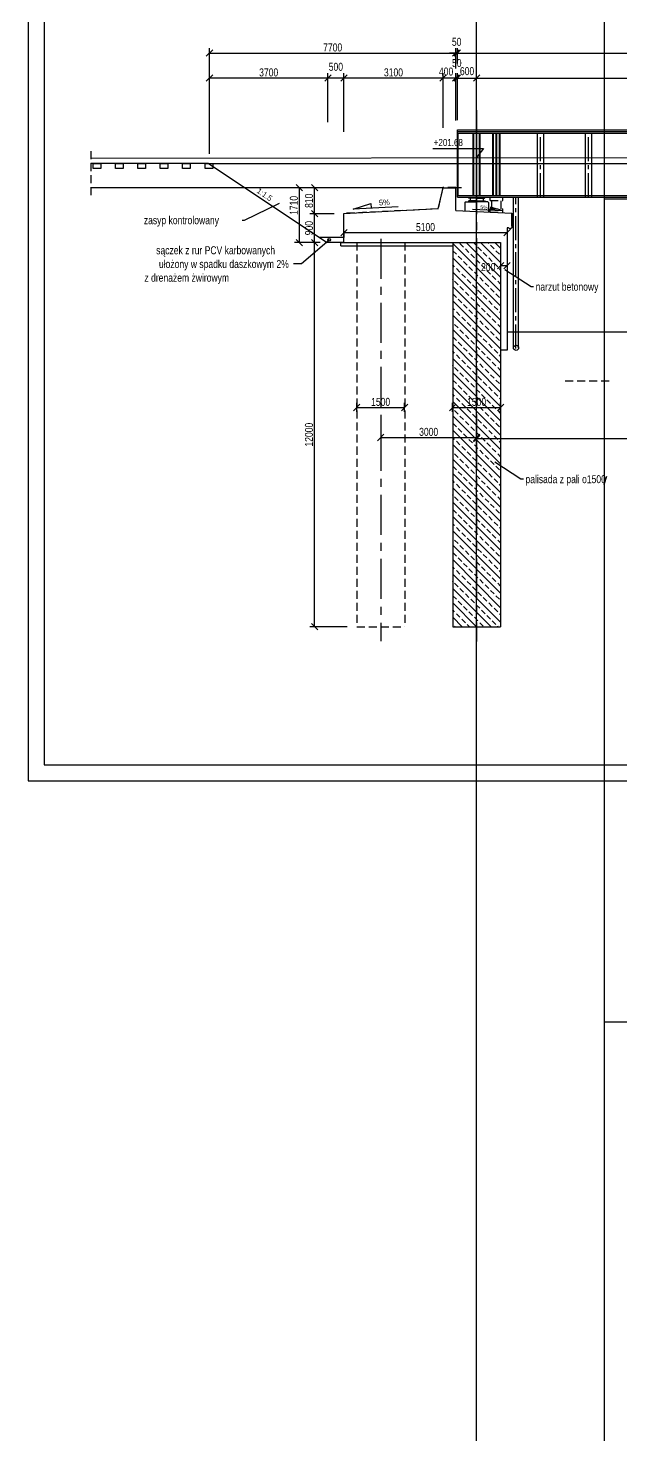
# Model space of a CAD drawing. Header units: millimetres. Extents: x -1069826 to 2704411, y -432732 to 412301.
# Drawn here: x 306822 to 325341, y -59587 to -15473 of the extents above; entities that cross this region are included whole.
import ezdxf
from ezdxf.enums import TextEntityAlignment as Align

# ---------------------------------------------------------------- set-up
doc = ezdxf.new("R2010")
doc.units = ezdxf.units.MM
doc.header["$LTSCALE"] = 1000
doc.header["$MEASUREMENT"] = 0
for name, pattern in [('CENTER', [2, 1.25, -0.25, 0.25, -0.25]), ('CENTER2', [1.125, 0.75, -0.125, 0.125, -0.125]), ('HIDDEN', [0.375, 0.25, -0.125])]:
    doc.linetypes.add(name, pattern=pattern)
for name, color, linetype in [('0-RA0-W', 7, 'Continuous'), ('0-RAM-L', 7, 'Continuous'), ('0-RAM-T', 7, 'Continuous'), ('0-T', 7, 'Continuous'), ('0-T0-T', 7, 'Continuous'), ('00XX00-S', 7, 'Continuous'), ('WIADUKT', 7, 'Continuous')]:
    doc.layers.add(name, color=color, linetype=linetype)
doc.styles.add('CDMSTYLE', font='CDMSIMPL', dxfattribs={"width": 0.8, "bigfont": 'CDMBIGPL'})
doc.dimstyles.new('CDMOG-MM-100', dxfattribs={"dimscale": 100, "dimtxt": 2.5, "dimasz": 2, "dimexe": 1.5, "dimexo": 3, "dimgap": 0.5, "dimtad": 1, "dimdec": 0, "dimrnd": 1, "dimzin": 1, "dimdsep": 46, "dimtxsty": 'CDMSTYLE', "dimblk": 'OBLIQUE', "dimblk1": 'OBLIQUE', "dimblk2": 'OBLIQUE', "dimsah": 1, "dimcen": -2.5, "dimclrd": 9, "dimclre": 9, "dimclrt": 9, "dimadec": 0, "dimazin": 0, "dimtfac": 1, "dimtmove": 2, "dimatfit": 3, "dimldrblk": 'OBLIQUE', "dimfxl": 1, "dimtvp": 1, "dimtolj": 1, "dimtzin": 0, "dimarcsym": 0})

# ---------------------------------------------------------------- blocks, each defined once
blk = doc.blocks.new('_OBLIQUE')
at = {"color": 0, "linetype": 'ByBlock'}
blk.add_line((-0.5, -0.5), (0.5, 0.5), dxfattribs=at)
blk = doc.blocks.new('*D413')
at = {"color": 9, "linetype": 'ByBlock', "transparency": 16777216}
for p, q in [((315862, -22166), (315622, -22166)), ((315772, -34166), (315772, -22166)), ((316787, -34166), (315622, -34166))]:
    blk.add_line(p, q, dxfattribs=at)
at = {"layer": 'Defpoints', "color": 0, "linetype": 'ByBlock', "transparency": 16777216}
for p in [(315772, -22166), (316162, -22166), (317087, -34166)]:
    blk.add_point(p, dxfattribs=at)
at = {"color": 9, "linetype": 'ByBlock', "transparency": 16777216, "xscale": 200, "yscale": 200, "zscale": 200}
for p, rotation in [((315772, -22166), 90), ((315772, -34166), 270)]:
    blk.add_blockref('_OBLIQUE', p, dxfattribs=dict(at, rotation=rotation))
at = {"color": 9, "linetype": 'ByBlock', "transparency": 16777216, "insert": (315597, -28166), "char_height": 250, "attachment_point": 5, "rotation": 90, "style": 'CDMSTYLE'}
blk.add_mtext('\\A1;12000', dxfattribs=at)
blk = doc.blocks.new('*D410')
at = {"color": 9, "linetype": 'ByBlock', "transparency": 16777216}
for p, q in [((351837, -27466), (351837, -28437)), ((320837, -28287), (351837, -28287))]:
    blk.add_line(p, q, dxfattribs=at)
at = {"layer": 'Defpoints', "color": 0, "linetype": 'ByBlock', "transparency": 16777216}
for p in [(320837, -27321), (351837, -27166), (351837, -28287)]:
    blk.add_point(p, dxfattribs=at)
at = {"color": 9, "linetype": 'ByBlock', "transparency": 16777216, "xscale": 200, "yscale": 200, "zscale": 200, "rotation": 180}
blk.add_blockref('_OBLIQUE', (320837, -28287), dxfattribs=at)
at = {"color": 9, "linetype": 'ByBlock', "transparency": 16777216, "xscale": 200, "yscale": 200, "zscale": 200}
blk.add_blockref('_OBLIQUE', (351837, -28287), dxfattribs=at)
at = {"color": 9, "linetype": 'ByBlock', "transparency": 16777216, "insert": (336337, -28112), "char_height": 250, "attachment_point": 5, "style": 'CDMSTYLE'}
blk.add_mtext('\\A1;31000', dxfattribs=at)
blk = doc.blocks.new('*D412')
at = {"color": 9, "linetype": 'ByBlock', "transparency": 16777216}
for p, q in [((320087, -27458), (320087, -27168)), ((320087, -27318), (321587, -27318)), ((321587, -27458), (321587, -27168))]:
    blk.add_line(p, q, dxfattribs=at)
at = {"layer": 'Defpoints', "color": 0, "linetype": 'ByBlock', "transparency": 16777216}
for p in [(321587, -27318), (320087, -27758), (321587, -27758)]:
    blk.add_point(p, dxfattribs=at)
at = {"color": 9, "linetype": 'ByBlock', "transparency": 16777216, "xscale": 200, "yscale": 200, "zscale": 200, "rotation": 180}
blk.add_blockref('_OBLIQUE', (320087, -27318), dxfattribs=at)
at = {"color": 9, "linetype": 'ByBlock', "transparency": 16777216, "xscale": 200, "yscale": 200, "zscale": 200}
blk.add_blockref('_OBLIQUE', (321587, -27318), dxfattribs=at)
at = {"color": 9, "linetype": 'ByBlock', "transparency": 16777216, "insert": (320837, -27143), "char_height": 250, "attachment_point": 5, "style": 'CDMSTYLE'}
blk.add_mtext('\\A1;1500', dxfattribs=at)
blk = doc.blocks.new('*D411')
at = {"color": 9, "linetype": 'ByBlock', "transparency": 16777216}
for p, q in [((317087, -27458), (317087, -27168)), ((317087, -27318), (318587, -27318)), ((318587, -27458), (318587, -27168))]:
    blk.add_line(p, q, dxfattribs=at)
at = {"layer": 'Defpoints', "color": 0, "linetype": 'ByBlock', "transparency": 16777216}
for p in [(318587, -27318), (317087, -27758), (318587, -27758)]:
    blk.add_point(p, dxfattribs=at)
at = {"color": 9, "linetype": 'ByBlock', "transparency": 16777216, "xscale": 200, "yscale": 200, "zscale": 200, "rotation": 180}
blk.add_blockref('_OBLIQUE', (317087, -27318), dxfattribs=at)
at = {"color": 9, "linetype": 'ByBlock', "transparency": 16777216, "xscale": 200, "yscale": 200, "zscale": 200}
blk.add_blockref('_OBLIQUE', (318587, -27318), dxfattribs=at)
at = {"color": 9, "linetype": 'ByBlock', "transparency": 16777216, "insert": (317837, -27143), "char_height": 250, "attachment_point": 5, "style": 'CDMSTYLE'}
blk.add_mtext('\\A1;1500', dxfattribs=at)
blk = doc.blocks.new('*D409')
at = {"color": 9, "linetype": 'ByBlock', "transparency": 16777216}
for p, q in [((317837, -27589), (317837, -28405)), ((320837, -27589), (320837, -28405)), ((317837, -28255), (320837, -28255))]:
    blk.add_line(p, q, dxfattribs=at)
at = {"layer": 'Defpoints', "color": 0, "linetype": 'ByBlock', "transparency": 16777216}
for p in [(317837, -27289), (320837, -27289), (320837, -28255)]:
    blk.add_point(p, dxfattribs=at)
at = {"color": 9, "linetype": 'ByBlock', "transparency": 16777216, "xscale": 200, "yscale": 200, "zscale": 200, "rotation": 180}
blk.add_blockref('_OBLIQUE', (317837, -28255), dxfattribs=at)
at = {"color": 9, "linetype": 'ByBlock', "transparency": 16777216, "xscale": 200, "yscale": 200, "zscale": 200}
blk.add_blockref('_OBLIQUE', (320837, -28255), dxfattribs=at)
at = {"color": 9, "linetype": 'ByBlock', "transparency": 16777216, "insert": (319337, -28080), "char_height": 250, "attachment_point": 5, "style": 'CDMSTYLE'}
blk.add_mtext('\\A1;3000', dxfattribs=at)
blk = doc.blocks.new('*D405')
at = {"color": 9, "linetype": 'ByBlock', "transparency": 16777216}
for p, q in [((320237, -16579), (320237, -16099)), ((320237, -16249), (352437, -16249)), ((352437, -17213), (352437, -16099))]:
    blk.add_line(p, q, dxfattribs=at)
at = {"layer": 'Defpoints', "color": 0, "linetype": 'ByBlock', "transparency": 16777216}
for p in [(352437, -16249), (320237, -16879), (352437, -17513)]:
    blk.add_point(p, dxfattribs=at)
at = {"color": 9, "linetype": 'ByBlock', "transparency": 16777216, "xscale": 200, "yscale": 200, "zscale": 200, "rotation": 180}
blk.add_blockref('_OBLIQUE', (320237, -16249), dxfattribs=at)
at = {"color": 9, "linetype": 'ByBlock', "transparency": 16777216, "xscale": 200, "yscale": 200, "zscale": 200}
blk.add_blockref('_OBLIQUE', (352437, -16249), dxfattribs=at)
at = {"color": 9, "linetype": 'ByBlock', "transparency": 16777216, "insert": (336337, -16074), "char_height": 250, "attachment_point": 5, "style": 'CDMSTYLE'}
blk.add_mtext('\\A1;\\C1;32200', dxfattribs=at)
blk = doc.blocks.new('*D397')
at = {"color": 9, "linetype": 'ByBlock', "transparency": 16777216}
for p, q in [((320837, -17029), (351837, -17029)), ((351837, -17731), (351837, -16879))]:
    blk.add_line(p, q, dxfattribs=at)
at = {"layer": 'Defpoints', "color": 0, "linetype": 'ByBlock', "transparency": 16777216}
for p in [(351837, -17029), (320837, -18031), (351837, -18031)]:
    blk.add_point(p, dxfattribs=at)
at = {"color": 9, "linetype": 'ByBlock', "transparency": 16777216, "xscale": 200, "yscale": 200, "zscale": 200, "rotation": 180}
blk.add_blockref('_OBLIQUE', (320837, -17029), dxfattribs=at)
at = {"color": 9, "linetype": 'ByBlock', "transparency": 16777216, "xscale": 200, "yscale": 200, "zscale": 200}
blk.add_blockref('_OBLIQUE', (351837, -17029), dxfattribs=at)
at = {"color": 9, "linetype": 'ByBlock', "transparency": 16777216, "insert": (336337, -16854), "char_height": 250, "attachment_point": 5, "style": 'CDMSTYLE'}
blk.add_mtext('\\A1;\\C1;31000', dxfattribs=at)
blk = doc.blocks.new('A$C5BA010C1')
at = {"layer": '0-T', "color": 1, "linetype": 'Continuous'}
blk.add_circle((84, 84), 83.7, dxfattribs=at)
blk = doc.blocks.new('00KOTA1')
at = {"color": 0, "linetype": 'Continuous'}
blk.add_lwpolyline([(13.74, 2.86), (-2.11, 2.86), (0, 0), (0, 6.11)], dxfattribs=at)
at = {"color": 0, "linetype": 'Continuous', "style": 'CDMSTYLE', "width": 0.85}
blk.add_attdef('%%P000.000', (0.42, 3.63), '', height=2.2, dxfattribs=at)
blk = doc.blocks.new('*D417')
at = {"color": 9, "linetype": 'ByBlock', "transparency": 16777216}
for p, q in [((321587, -22498), (321587, -23037)), ((321587, -22887), (321787, -22887)), ((321787, -22503), (321787, -23037))]:
    blk.add_line(p, q, dxfattribs=at)
at = {"layer": 'Defpoints', "color": 0, "linetype": 'ByBlock', "transparency": 16777216}
for p in [(321587, -22198), (321787, -22203), (321787, -22887)]:
    blk.add_point(p, dxfattribs=at)
at = {"color": 9, "linetype": 'ByBlock', "transparency": 16777216, "xscale": 200, "yscale": 200, "zscale": 200, "rotation": 180}
blk.add_blockref('_OBLIQUE', (321587, -22887), dxfattribs=at)
at = {"color": 9, "linetype": 'ByBlock', "transparency": 16777216, "xscale": 200, "yscale": 200, "zscale": 200}
blk.add_blockref('_OBLIQUE', (321787, -22887), dxfattribs=at)
at = {"color": 9, "linetype": 'ByBlock', "transparency": 16777216, "insert": (321198, -22935), "char_height": 250, "attachment_point": 5, "style": 'CDMSTYLE'}
blk.add_mtext('\\A1;200', dxfattribs=at)
blk = doc.blocks.new('*D416')
at = {"color": 9, "linetype": 'ByBlock', "transparency": 16777216}
for p, q in [((316439, -20456), (315149, -20456)), ((315299, -22166), (315299, -20456)), ((315951, -22166), (315149, -22166))]:
    blk.add_line(p, q, dxfattribs=at)
at = {"layer": 'Defpoints', "color": 0, "linetype": 'ByBlock', "transparency": 16777216}
for p in [(315299, -20456), (316739, -20456), (316251, -22166)]:
    blk.add_point(p, dxfattribs=at)
at = {"color": 9, "linetype": 'ByBlock', "transparency": 16777216, "xscale": 200, "yscale": 200, "zscale": 200}
for p, rotation in [((315299, -20456), 90), ((315299, -22166), 270)]:
    blk.add_blockref('_OBLIQUE', p, dxfattribs=dict(at, rotation=rotation))
at = {"color": 9, "linetype": 'ByBlock', "transparency": 16777216, "insert": (315124, -21006), "char_height": 250, "attachment_point": 5, "rotation": 90, "style": 'CDMSTYLE'}
blk.add_mtext('\\A1;1710', dxfattribs=at)
blk = doc.blocks.new('*D415')
at = {"color": 9, "linetype": 'ByBlock', "transparency": 16777216}
for p, q in [((316772, -20456), (315622, -20456)), ((315772, -21266), (315772, -20456)), ((316387, -21266), (315622, -21266))]:
    blk.add_line(p, q, dxfattribs=at)
at = {"layer": 'Defpoints', "color": 0, "linetype": 'ByBlock', "transparency": 16777216}
for p in [(315772, -20456), (317072, -20456), (316687, -21266)]:
    blk.add_point(p, dxfattribs=at)
at = {"color": 9, "linetype": 'ByBlock', "transparency": 16777216, "xscale": 200, "yscale": 200, "zscale": 200}
for p, rotation in [((315772, -20456), 90), ((315772, -21266), 270)]:
    blk.add_blockref('_OBLIQUE', p, dxfattribs=dict(at, rotation=rotation))
at = {"color": 9, "linetype": 'ByBlock', "transparency": 16777216, "insert": (315597, -20861), "char_height": 250, "attachment_point": 5, "rotation": 90, "style": 'CDMSTYLE'}
blk.add_mtext('\\A1;810', dxfattribs=at)
blk = doc.blocks.new('*D414')
at = {"color": 9, "linetype": 'ByBlock', "transparency": 16777216}
for p, q in [((316387, -21266), (315622, -21266)), ((315772, -22166), (315772, -21266)), ((315862, -22166), (315622, -22166))]:
    blk.add_line(p, q, dxfattribs=at)
at = {"layer": 'Defpoints', "color": 0, "linetype": 'ByBlock', "transparency": 16777216}
for p in [(315772, -21266), (316687, -21266), (316162, -22166)]:
    blk.add_point(p, dxfattribs=at)
at = {"color": 9, "linetype": 'ByBlock', "transparency": 16777216, "xscale": 200, "yscale": 200, "zscale": 200}
for p, rotation in [((315772, -21266), 90), ((315772, -22166), 270)]:
    blk.add_blockref('_OBLIQUE', p, dxfattribs=dict(at, rotation=rotation))
at = {"color": 9, "linetype": 'ByBlock', "transparency": 16777216, "insert": (315597, -21716), "char_height": 250, "attachment_point": 5, "rotation": 90, "style": 'CDMSTYLE'}
blk.add_mtext('\\A1;900', dxfattribs=at)
blk = doc.blocks.new('*D408')
at = {"color": 9, "linetype": 'ByBlock', "transparency": 16777216}
for p, q in [((316687, -21812), (316687, -22009)), ((321787, -21859), (316687, -21859)), ((321787, -22003), (321787, -22009))]:
    blk.add_line(p, q, dxfattribs=at)
at = {"layer": 'Defpoints', "color": 0, "linetype": 'ByBlock', "transparency": 16777216}
for p in [(316687, -21512), (316687, -21859), (321787, -21703)]:
    blk.add_point(p, dxfattribs=at)
at = {"color": 9, "linetype": 'ByBlock', "transparency": 16777216, "xscale": 200, "yscale": 200, "zscale": 200, "rotation": 180}
blk.add_blockref('_OBLIQUE', (316687, -21859), dxfattribs=at)
at = {"color": 9, "linetype": 'ByBlock', "transparency": 16777216, "xscale": 200, "yscale": 200, "zscale": 200}
blk.add_blockref('_OBLIQUE', (321787, -21859), dxfattribs=at)
at = {"color": 9, "linetype": 'ByBlock', "transparency": 16777216, "insert": (319237, -21684), "char_height": 250, "attachment_point": 5, "style": 'CDMSTYLE'}
blk.add_mtext('\\A1;5100', dxfattribs=at)
blk = doc.blocks.new('*D404')
at = {"color": 9, "linetype": 'ByBlock', "transparency": 16777216}
for p, q in [((320187, -16249), (319987, -16249)), ((320187, -16481), (320187, -16099)), ((320187, -16249), (320237, -16249)), ((320187, -16249), (320237, -16249)), ((320237, -16579), (320237, -16099)), ((320237, -16249), (320437, -16249))]:
    blk.add_line(p, q, dxfattribs=at)
at = {"layer": 'Defpoints', "color": 0, "linetype": 'ByBlock', "transparency": 16777216}
for p in [(320237, -16249), (320187, -16781), (320237, -16879)]:
    blk.add_point(p, dxfattribs=at)
at = {"color": 9, "linetype": 'ByBlock', "transparency": 16777216, "xscale": 200, "yscale": 200, "zscale": 200}
blk.add_blockref('_OBLIQUE', (320187, -16249), dxfattribs=at)
at = {"color": 9, "linetype": 'ByBlock', "transparency": 16777216, "xscale": 200, "yscale": 200, "zscale": 200, "rotation": 180}
blk.add_blockref('_OBLIQUE', (320237, -16249), dxfattribs=at)
at = {"color": 9, "linetype": 'ByBlock', "transparency": 16777216, "insert": (320212, -15899), "char_height": 250, "attachment_point": 5, "style": 'CDMSTYLE'}
blk.add_mtext('\\A1;50', dxfattribs=at)
blk = doc.blocks.new('*D403')
at = {"color": 9, "linetype": 'ByBlock', "transparency": 16777216}
for p, q in [((312487, -17932), (312487, -16099)), ((312487, -16249), (320187, -16249)), ((320187, -16729), (320187, -16099))]:
    blk.add_line(p, q, dxfattribs=at)
at = {"layer": 'Defpoints', "color": 0, "linetype": 'ByBlock', "transparency": 16777216}
for p in [(320187, -16249), (320187, -17029), (312487, -18232)]:
    blk.add_point(p, dxfattribs=at)
at = {"color": 9, "linetype": 'ByBlock', "transparency": 16777216, "xscale": 200, "yscale": 200, "zscale": 200, "rotation": 180}
blk.add_blockref('_OBLIQUE', (312487, -16249), dxfattribs=at)
at = {"color": 9, "linetype": 'ByBlock', "transparency": 16777216, "xscale": 200, "yscale": 200, "zscale": 200}
blk.add_blockref('_OBLIQUE', (320187, -16249), dxfattribs=at)
at = {"color": 9, "linetype": 'ByBlock', "transparency": 16777216, "insert": (316337, -16074), "char_height": 250, "attachment_point": 5, "style": 'CDMSTYLE'}
blk.add_mtext('\\A1;7700', dxfattribs=at)
blk = doc.blocks.new('*D402')
at = {"color": 9, "linetype": 'ByBlock', "transparency": 16777216}
for p, q in [((320187, -17029), (319987, -17029)), ((320187, -18354), (320187, -16879)), ((320237, -17029), (320187, -17029)), ((320237, -17029), (320187, -17029)), ((320237, -17029), (320437, -17029))]:
    blk.add_line(p, q, dxfattribs=at)
at = {"layer": 'Defpoints', "color": 0, "linetype": 'ByBlock', "transparency": 16777216}
for p in [(320187, -17029), (320187, -18654), (320237, -18648)]:
    blk.add_point(p, dxfattribs=at)
at = {"color": 9, "linetype": 'ByBlock', "transparency": 16777216, "xscale": 200, "yscale": 200, "zscale": 200}
blk.add_blockref('_OBLIQUE', (320187, -17029), dxfattribs=at)
at = {"color": 9, "linetype": 'ByBlock', "transparency": 16777216, "xscale": 200, "yscale": 200, "zscale": 200, "rotation": 180}
blk.add_blockref('_OBLIQUE', (320237, -17029), dxfattribs=at)
at = {"color": 9, "linetype": 'ByBlock', "transparency": 16777216, "insert": (320217, -16561), "char_height": 250, "attachment_point": 5, "style": 'CDMSTYLE'}
blk.add_mtext('\\A1;50', dxfattribs=at)
blk = doc.blocks.new('*D401')
at = {"color": 9, "linetype": 'ByBlock', "transparency": 16777216}
for p, q in [((316187, -18406), (316187, -16879)), ((316687, -17029), (316187, -17029)), ((316687, -18001), (316687, -16879))]:
    blk.add_line(p, q, dxfattribs=at)
at = {"layer": 'Defpoints', "color": 0, "linetype": 'ByBlock', "transparency": 16777216}
for p in [(316187, -17029), (316687, -18301), (316187, -18706)]:
    blk.add_point(p, dxfattribs=at)
at = {"color": 9, "linetype": 'ByBlock', "transparency": 16777216, "xscale": 200, "yscale": 200, "zscale": 200, "rotation": 180}
blk.add_blockref('_OBLIQUE', (316187, -17029), dxfattribs=at)
at = {"color": 9, "linetype": 'ByBlock', "transparency": 16777216, "xscale": 200, "yscale": 200, "zscale": 200}
blk.add_blockref('_OBLIQUE', (316687, -17029), dxfattribs=at)
at = {"color": 9, "linetype": 'ByBlock', "transparency": 16777216, "insert": (316437, -16679), "char_height": 250, "attachment_point": 5, "style": 'CDMSTYLE'}
blk.add_mtext('\\A1;500', dxfattribs=at)
blk = doc.blocks.new('*D400')
at = {"color": 9, "linetype": 'ByBlock', "transparency": 16777216}
for p, q in [((312487, -19396), (312487, -16879)), ((316187, -17029), (312487, -17029)), ((316187, -17906), (316187, -16879))]:
    blk.add_line(p, q, dxfattribs=at)
at = {"layer": 'Defpoints', "color": 0, "linetype": 'ByBlock', "transparency": 16777216}
for p in [(312487, -17029), (316187, -18206), (312487, -19696)]:
    blk.add_point(p, dxfattribs=at)
at = {"color": 9, "linetype": 'ByBlock', "transparency": 16777216, "xscale": 200, "yscale": 200, "zscale": 200, "rotation": 180}
blk.add_blockref('_OBLIQUE', (312487, -17029), dxfattribs=at)
at = {"color": 9, "linetype": 'ByBlock', "transparency": 16777216, "xscale": 200, "yscale": 200, "zscale": 200}
blk.add_blockref('_OBLIQUE', (316187, -17029), dxfattribs=at)
at = {"color": 9, "linetype": 'ByBlock', "transparency": 16777216, "insert": (314337, -16854), "char_height": 250, "attachment_point": 5, "style": 'CDMSTYLE'}
blk.add_mtext('\\A1;3700', dxfattribs=at)
blk = doc.blocks.new('*D399')
at = {"color": 9, "linetype": 'ByBlock', "transparency": 16777216}
for p, q in [((319787, -18586), (319787, -16879)), ((320187, -17029), (319787, -17029))]:
    blk.add_line(p, q, dxfattribs=at)
at = {"layer": 'Defpoints', "color": 0, "linetype": 'ByBlock', "transparency": 16777216}
for p in [(319787, -17029), (319787, -18886), (320187, -20456)]:
    blk.add_point(p, dxfattribs=at)
at = {"color": 9, "linetype": 'ByBlock', "transparency": 16777216, "xscale": 200, "yscale": 200, "zscale": 200, "rotation": 180}
blk.add_blockref('_OBLIQUE', (319787, -17029), dxfattribs=at)
at = {"color": 9, "linetype": 'ByBlock', "transparency": 16777216, "xscale": 200, "yscale": 200, "zscale": 200}
blk.add_blockref('_OBLIQUE', (320187, -17029), dxfattribs=at)
at = {"color": 9, "linetype": 'ByBlock', "transparency": 16777216, "insert": (319882, -16827), "char_height": 250, "attachment_point": 5, "style": 'CDMSTYLE'}
blk.add_mtext('\\A1;400', dxfattribs=at)
blk = doc.blocks.new('*D398')
at = {"color": 9, "linetype": 'ByBlock', "transparency": 16777216}
for p, q in [((316687, -18708), (316687, -16879)), ((319787, -17029), (316687, -17029)), ((319787, -18086), (319787, -16879))]:
    blk.add_line(p, q, dxfattribs=at)
at = {"layer": 'Defpoints', "color": 0, "linetype": 'ByBlock', "transparency": 16777216}
for p in [(316687, -17029), (319787, -18386), (316687, -19008)]:
    blk.add_point(p, dxfattribs=at)
at = {"color": 9, "linetype": 'ByBlock', "transparency": 16777216, "xscale": 200, "yscale": 200, "zscale": 200, "rotation": 180}
blk.add_blockref('_OBLIQUE', (316687, -17029), dxfattribs=at)
at = {"color": 9, "linetype": 'ByBlock', "transparency": 16777216, "xscale": 200, "yscale": 200, "zscale": 200}
blk.add_blockref('_OBLIQUE', (319787, -17029), dxfattribs=at)
at = {"color": 9, "linetype": 'ByBlock', "transparency": 16777216, "insert": (318237, -16854), "char_height": 250, "attachment_point": 5, "style": 'CDMSTYLE'}
blk.add_mtext('\\A1;3100', dxfattribs=at)
blk = doc.blocks.new('*D396')
at = {"color": 9, "linetype": 'ByBlock', "transparency": 16777216}
for p, q in [((320237, -18348), (320237, -16879)), ((320237, -17029), (320837, -17029)), ((320837, -17731), (320837, -16879))]:
    blk.add_line(p, q, dxfattribs=at)
at = {"layer": 'Defpoints', "color": 0, "linetype": 'ByBlock', "transparency": 16777216}
for p in [(320837, -17029), (320837, -18031), (320237, -18648)]:
    blk.add_point(p, dxfattribs=at)
at = {"color": 9, "linetype": 'ByBlock', "transparency": 16777216, "xscale": 200, "yscale": 200, "zscale": 200, "rotation": 180}
blk.add_blockref('_OBLIQUE', (320237, -17029), dxfattribs=at)
at = {"color": 9, "linetype": 'ByBlock', "transparency": 16777216, "xscale": 200, "yscale": 200, "zscale": 200}
blk.add_blockref('_OBLIQUE', (320837, -17029), dxfattribs=at)
at = {"color": 9, "linetype": 'ByBlock', "transparency": 16777216, "insert": (320537, -16815), "char_height": 250, "attachment_point": 5, "style": 'CDMSTYLE'}
blk.add_mtext('\\A1;600', dxfattribs=at)

msp = doc.modelspace()

# ---------------------------------------------------------------- hatches: boundary and pattern name
at = {"layer": '0-T', "linetype": 'Continuous'}
h = msp.add_hatch(dxfattribs=at)
h.set_pattern_fill('ANSI33', color=40, scale=50, angle=90, style=0)
h.set_pattern_definition([(135, (287818.28, -221164.17), (-224.5064, -224.5064), []), (135, (287818.28, -220939.67), (-224.5064, -224.5064), [158.75, -79.375])])
h.paths.add_polyline_path([(320837.2603, -22165.6844), (320087.2603, -22165.6844), (320087.2603, -34165.9892), (320837.2603, -34165.9892)])
h.paths.add_polyline_path([(321587.2603, -22165.6844), (320837.2603, -22165.6844), (320837.2603, -34165.9892), (321587.2603, -34165.9892)])
h.paths.add_polyline_path([(320441.4269, -26955.97), (321233.0936, -26955.97), (321233.0936, -27330.97), (320441.4269, -27330.97)], flags=9)
h.paths.add_polyline_path([(320878.5183, -22715.783), (321517.804, -22715.783), (321517.804, -23090.783), (320878.5183, -23090.783)], flags=24)

# ---------------------------------------------------------------- linework, layer by layer
at = {"color": 1, "linetype": 'CENTER'}
for p, q in [((320837.2603, -18031.4283), (320837.2603, -34630.1421)), ((317837.2603, -22045.1791), (317837.2603, -34619.5332))]:
    msp.add_line(p, q, dxfattribs=at)
at = {"color": 3, "linetype": 'Continuous'}
for p, q in [((312457.9949, -19696.1741), (362789.5257, -19696.1741)), ((321787.2603, -24954.0456), (329432.5791, -24953.7802))]:
    msp.add_line(p, q, dxfattribs=at)
at = {"layer": '0-RAM-L', "color": 3, "linetype": 'Continuous'}
for points in [[(306821.9829, -38982.0875), (384843.1402, -38982.0875), (384843.1402, -9282.0875), (306821.9829, -9282.0875)], [(307321.9829, -38482.0875), (384343.1402, -38482.0875), (384343.1402, -9782.0875), (307321.9829, -9782.0875)]]:
    msp.add_lwpolyline(points, close=True, dxfattribs=at)
at = {"layer": '0-RAM-T', "color": 1, "linetype": 'Continuous'}
msp.add_line((319797.2603, -20456.1741), (313597.9949, -20456.1741), dxfattribs=at)
at = {"layer": '0-RAM-T', "color": 4, "linetype": 'Continuous'}
msp.add_line((320061.789, -20451.2954), (320361.789, -20451.2954), dxfattribs=at)
at = {"layer": '0-RAM-T', "color": 9, "linetype": 'Continuous'}
for p, q in [((315909.6349, -21997.2674), (316677.2603, -21997.2674)), ((315365.3854, -22821.595), (316225.4976, -22082.7408)), ((315114.7371, -22821.595), (315365.3854, -22821.595))]:
    msp.add_line(p, q, dxfattribs=at)
at = {"layer": '0-T', "color": 9, "linetype": 'HIDDEN'}
for p, q in [((320837.2603, -21351.0448), (320837.2603, -18262.086)), ((320237.2603, -20461.1741), (320237.2603, -19496.1741))]:
    msp.add_line(p, q, dxfattribs=at)
at = {"layer": '0-T', "color": 9, "linetype": 'Continuous'}
for p, q in [((320237.2603, -19496.1741), (320237.2603, -18647.6844)), ((320237.2603, -18647.6844), (352437.2603, -18647.6844)), ((320237.2603, -18697.6844), (352437.2603, -18697.6844)), ((320237.2603, -18747.6844), (352437.2603, -18747.6844)), ((320237.2603, -20747.6844), (320237.2603, -20461.1741)), ((320237.2603, -20697.6844), (352437.2603, -20697.6844)), ((320467.2603, -20911.9747), (320487.2603, -20891.9747)), ((320467.2603, -20911.9747), (320467.2603, -21180.1844)), ((320487.2603, -20891.9747), (320837.2603, -20891.9747)), ((320637.2603, -20781.9747), (320637.2603, -20861.9747)), ((321187.2603, -20891.9747), (320837.2603, -20891.9747)), ((321037.2603, -20781.9747), (321037.2603, -20861.9747)), ((321187.2603, -20891.9747), (321207.2603, -20911.9747)), ((321207.2603, -20911.9747), (321207.2603, -21215.1844)), ((324837.2603, -20797.6844), (347837.2603, -20797.6844)), ((316587.2603, -22265.6844), (316587.2603, -22165.6844)), ((316587.2603, -22265.6844), (317087.2603, -22265.6844)), ((317087.2603, -22265.6844), (320087.2603, -22265.6844))]:
    msp.add_line(p, q, dxfattribs=at)
at = {"layer": '0-T', "color": 40, "linetype": 'HIDDEN'}
for p, q in [((308783.3225, -19310.9547), (308783.3225, -20713.7259)), ((323599.5928, -26487.055), (325099.5928, -26487.055))]:
    msp.add_line(p, q, dxfattribs=at)
at = {"layer": '0-T', "color": 1, "linetype": 'Continuous'}
for p, q in [((308783.3225, -19529.266), (364054.4214, -19460.227)), ((312457.9949, -19696.1741), (316162.2603, -22165.6844)), ((316687.2603, -22165.6844), (316162.2603, -22165.6844)), ((324826.4095, -29724.0504), (324904.0044, -29458.1239))]:
    msp.add_line(p, q, dxfattribs=at)
at = {"layer": '0-T', "color": 40, "linetype": 'Continuous'}
for p, q in [((312457.9949, -19696.1741), (308783.3225, -19696.1741)), ((313597.9949, -20456.1741), (308783.3225, -20461.1741)), ((321987.2603, -25454.0387), (321987.2603, -20747.6844)), ((322147.2603, -25454.0387), (322147.2603, -20747.6844)), ((316587.2603, -22165.6844), (316687.2603, -22165.6844))]:
    msp.add_line(p, q, dxfattribs=at)
at = {"layer": '0-T', "color": 40, "linetype": 'CENTER2'}
for p, q in [((320837.2603, -20033.5342), (320837.2603, -20743.5791)), ((322065.5978, -25470.259), (322065.5978, -20747.6844))]:
    msp.add_line(p, q, dxfattribs=at)
at = {"layer": '0-T', "color": 3, "linetype": 'HIDDEN'}
for p, q in [((319779.1773, -20446.1741), (319633.9014, -21113.9743)), ((320187.2603, -20446.1741), (319779.1773, -20446.1741)), ((319643.9014, -21113.9743), (316677.2603, -21256.1719)), ((316677.2603, -21256.1719), (316677.2603, -22165.6844))]:
    msp.add_line(p, q, dxfattribs=at)
at = {"layer": '0-T', "color": 2, "linetype": 'Continuous'}
for p, q in [((319637.2603, -21117.6844), (319787.2603, -20456.1741)), ((319787.2603, -20456.1741), (320187.2603, -20456.1741)), ((320187.2603, -21165.1844), (320187.2603, -20456.1741)), ((319647.2603, -21117.6844), (316687.2603, -21265.6844)), ((320187.2603, -21165.1844), (321937.2603, -21252.6844)), ((316687.2603, -22165.6844), (316687.2603, -21265.6844)), ((321787.2603, -21702.6844), (321787.2603, -25529.4669)), ((316687.2603, -22165.6844), (321587.2603, -22165.6844)), ((320087.2603, -22165.6844), (320087.2603, -34165.9892)), ((321587.2603, -22165.6844), (321587.2603, -34165.9892)), ((321787.2603, -25529.4669), (321587.2603, -25529.4669)), ((320087.2603, -34165.9892), (321587.2603, -34165.9892))]:
    msp.add_line(p, q, dxfattribs=at)
at = {"layer": '0-T', "color": 2, "linetype": 'HIDDEN'}
for p, q in [((317087.2603, -22165.6844), (317087.2603, -34165.9892)), ((318587.2603, -22165.6844), (318587.2603, -34165.9892)), ((317087.2603, -34165.9892), (318587.2603, -34165.9892))]:
    msp.add_line(p, q, dxfattribs=at)
at = {"layer": '0-T', "color": 40, "linetype": 'Continuous'}
for points in [[(309088.108, -19856.1741), (308848.108, -19856.1741), (308848.108, -19696.1741), (309088.108, -19696.1741)], [(309788.108, -19856.1741), (309548.108, -19856.1741), (309548.108, -19696.1741), (309788.108, -19696.1741)]]:
    msp.add_lwpolyline(points, close=True, dxfattribs=at)
at = {"layer": '0-T', "color": 1, "linetype": 'Continuous'}
for points in [[(310488.108, -19856.1741), (310248.108, -19856.1741), (310248.108, -19696.1741), (310488.108, -19696.1741)], [(311188.108, -19856.1741), (310948.108, -19856.1741), (310948.108, -19696.1741), (311188.108, -19696.1741)], [(311888.108, -19856.1741), (311648.108, -19856.1741), (311648.108, -19696.1741), (311888.108, -19696.1741)], [(312588.108, -19856.1741), (312348.108, -19856.1741), (312348.108, -19696.1741), (312588.108, -19696.1741)]]:
    msp.add_lwpolyline(points, close=True, dxfattribs=at)
at = {"layer": '0-T', "color": 40, "linetype": 'Continuous'}
msp.add_circle((322067.2603, -25454.0387), 80, dxfattribs=at)
at = {"layer": '0-T0-T', "color": 9, "linetype": 'Continuous', "extrusion": (0, 0, -1)}
msp.add_lwpolyline([(-318379.745, -21048.8853), (-316981.4917, -21118.7979), (-317533.8018, -20951.0075), (-317540.793, -21090.8329)], dxfattribs=at)
at = {"layer": '0-T0-T', "color": 9, "linetype": 'Continuous'}
msp.add_lwpolyline([(320703.5025, -21121.9519), (321635.6713, -21168.5604), (321267.4646, -21056.7001), (321262.8038, -21149.917)], dxfattribs=at)
at = {"layer": '00XX00-S', "color": 9, "linetype": 'Continuous'}
for p, q in [((320597.2603, -20861.9747), (320567.2603, -20891.9747)), ((320597.2603, -20781.9747), (320571.4283, -20756.1427)), ((320837.2603, -20781.9747), (320597.2603, -20781.9747)), ((320837.2603, -20861.9747), (320597.2603, -20861.9747)), ((320837.2603, -20781.9747), (321077.2603, -20781.9747)), ((320837.2603, -20861.9747), (321077.2603, -20861.9747)), ((321077.2603, -20781.9747), (321111.5505, -20747.6844)), ((321077.2603, -20861.9747), (321107.2603, -20891.9747))]:
    msp.add_line(p, q, dxfattribs=at)
at = {"layer": '00XX00-S', "color": 2, "linetype": 'Continuous'}
for p, q in [((321937.2603, -21652.6129), (321937.2603, -21252.6844)), ((321937.2603, -21252.6844), (321937.2603, -21702.6844)), ((321837.2603, -21702.6844), (321787.2603, -21702.6844)), ((321837.2603, -21702.6844), (321897.2603, -21742.6844)), ((321937.2603, -21702.6844), (321897.2603, -21742.6844))]:
    msp.add_line(p, q, dxfattribs=at)
at = {"layer": '00XX00-S', "color": 9, "linetype": 'Continuous', "flags": 128}
for points in [[(313505.2454, -21466.5432), (313585.023, -21466.5432), (314671.6023, -20938.0795)], [(322615.9222, -23543.9347), (322536.1447, -23543.9347), (321717.3095, -23015.471)], [(322299.0684, -29554.2375), (322219.2909, -29554.2375), (321400.4556, -29025.7738)]]:
    msp.add_lwpolyline(points, dxfattribs=at)
at = {"layer": 'WIADUKT', "color": 6, "linetype": 'Continuous'}
for p, q in [((320837.2603, -59586.5423), (320837.2603, -812.6826)), ((324837.2603, -59586.5423), (324837.2603, -812.6826))]:
    msp.add_line(p, q, dxfattribs=at)
at = {"layer": 'WIADUKT', "color": 1, "linetype": 'Continuous'}
for p, q in [((320237.2603, -20697.6844), (320237.2603, -18747.6844)), ((320257.2603, -20697.6844), (320257.2603, -18747.6844)), ((320727.2603, -20697.6844), (320727.2603, -18747.6844)), ((320747.2603, -20697.6844), (320747.2603, -18747.6844)), ((320827.2603, -20697.6844), (320827.2603, -18747.6844)), ((320847.2603, -20697.6844), (320847.2603, -18747.6844)), ((320927.2603, -20697.6844), (320927.2603, -18747.6844)), ((320947.2603, -20697.6844), (320947.2603, -18747.6844)), ((321347.2603, -20697.6844), (321347.2603, -18747.6844)), ((321367.2603, -20697.6844), (321367.2603, -18747.6844)), ((321447.2603, -20697.6844), (321447.2603, -18747.6844)), ((321467.2603, -20697.6844), (321467.2603, -18747.6844)), ((321547.2603, -20697.6844), (321547.2603, -18747.6844)), ((321567.2603, -20697.6844), (321567.2603, -18747.6844)), ((322737.2603, -20747.6844), (322737.2603, -18747.6844)), ((322937.2603, -20747.6844), (322937.2603, -18747.6844)), ((324237.2603, -20747.6844), (324237.2603, -18747.6844)), ((324437.2603, -20747.6844), (324437.2603, -18747.6844))]:
    msp.add_line(p, q, dxfattribs=at)
at = {"layer": 'WIADUKT', "color": 40, "linetype": 'CENTER2'}
for p, q in [((320247.2603, -20697.6844), (320247.2603, -18747.6844)), ((320737.2603, -20697.6844), (320737.2603, -18747.6844)), ((320837.2603, -20697.6844), (320837.2603, -18747.6844)), ((320937.2603, -20697.6844), (320937.2603, -18747.6844)), ((321357.2603, -20697.6844), (321357.2603, -18747.6844)), ((321457.2603, -20697.6844), (321457.2603, -18747.6844)), ((321557.2603, -20697.6844), (321557.2603, -18747.6844)), ((322837.2603, -20747.6844), (322837.2603, -18747.6844)), ((324337.2603, -20747.6844), (324337.2603, -18747.6844))]:
    msp.add_line(p, q, dxfattribs=at)
at = {"layer": 'WIADUKT', "color": 9, "linetype": 'Continuous'}
for p, q in [((320237.2603, -20747.6844), (336337.2603, -20747.6844)), ((324837.2603, -20797.6844), (324837.2603, -20747.6844))]:
    msp.add_line(p, q, dxfattribs=at)
at = {"layer": 'WIADUKT', "color": 40, "linetype": 'HIDDEN'}
for p, q in [((321257.2603, -20847.6844), (321257.2603, -20747.6844)), ((321257.2603, -20847.6844), (321657.2603, -20847.6844)), ((321257.2603, -21115.1844), (321657.2603, -21115.1844)), ((321257.2603, -21215.1844), (321257.2603, -21115.1844)), ((321307.2603, -21115.1844), (321307.2603, -20847.6844)), ((321607.2603, -21115.1844), (321607.2603, -20847.6844)), ((321657.2603, -20847.6844), (321657.2603, -20747.6844)), ((321657.2603, -21215.1844), (321657.2603, -21115.1844)), ((321257.2603, -21215.1844), (321657.2603, -21215.1844))]:
    msp.add_line(p, q, dxfattribs=at)
at = {"layer": 'WIADUKT', "color": 3, "linetype": 'Continuous'}
msp.add_line((330337.2603, -46512.7122), (324837.2603, -46512.7122), dxfattribs=at)

# ---------------------------------------------------------------- block references
at = {"layer": '0-RA0-W', "color": 1, "linetype": 'Continuous'}
ref = msp.add_blockref('00KOTA1', (320837.2603, -19514.2094), dxfattribs=dict(at, xscale=-100, yscale=100, zscale=100))
ref.add_attrib('%%P000.000', '+201.68', (319495.5601, -19150.8138), dxfattribs={"layer": '0', "color": 0, "linetype": 'Continuous', "height": 220, "style": 'CDMSTYLE', "width": 0.85})
at = {"layer": '0-RAM-T', "color": 4, "linetype": 'Continuous', "xscale": 0.5, "yscale": 0.5, "zscale": 0.5}
msp.add_blockref('A$C5BA010C1', (316183.6516, -22124.5862), dxfattribs=at)

# ---------------------------------------------------------------- texts
at = {"layer": '0-T', "color": 1, "linetype": 'Continuous', "style": 'CDMSTYLE', "width": 0.8}
for s, p in [('zasyp kontrolowany', (310435.0021, -21593.1325)), ('narzut betonowy', (322679.2687, -23670.5241)), ('palisada z pali o1500', (322362.4149, -29680.8269))]:
    msp.add_text(s, height=250, dxfattribs=at).set_placement(p)
for s, p in [('sączek z rur PCV karbowanych', (314536.4973, -22531.8356)), ('ułożony w spadku daszkowym 2%', (314965.0687, -22960.4071)), ('z drenażem żwirowym', (313098.402, -23388.9785))]:
    msp.add_text(s, height=250, dxfattribs=at).set_placement(p, align=Align.RIGHT)
at = {"layer": '0-T0-T', "color": 1, "linetype": 'Continuous', "style": 'CDMSTYLE', "width": 0.8}
msp.add_text('1:1.5', height=175, rotation=326.30993247, dxfattribs=at).set_placement((314162.7159, -20740.1987), align=Align.CENTER)
at = {"layer": '0-T0-T', "color": 9, "linetype": 'Continuous', "style": 'CDMSTYLE', "width": 0.8}
for height, rotation, p in [(175, 2.86240523, (317956.7734, -20999.9464)), (116.66667, 357.13759477, (321062.2561, -21124.8609))]:
    msp.add_text('5%', height=height, rotation=rotation, dxfattribs=at).set_placement(p, align=Align.CENTER)

# ---------------------------------------------------------------- dimensions: what is measured, and where the dimension line sits
at = {"layer": '0-T', "color": 9, "linetype": 'Continuous'}
for base, p1, p2, picture, middle in [((320237.2603, -16248.6817), (320187.2603, -16781.4597), (320237.2603, -16878.7918), '*D404', (320212.2603, -15898.6817)), ((320187.2603, -16248.6817), (312487.2603, -18231.9995), (320187.2603, -17028.7918), '*D403', (316337.2603, -16073.6817)), ((312487.2603, -17028.7918), (316187.2603, -18206.0622), (312487.2603, -19696.1741), '*D400', (314337.2603, -16853.7918)), ((316187.2603, -17028.7918), (316687.2603, -18300.5327), (316187.2603, -18706.0622), '*D401', (316437.2603, -16678.7918)), ((316687.2603, -17028.7918), (319787.2603, -18386.2086), (316687.2603, -19008.0757), '*D398', (318237.2603, -16853.7918)), ((316687.2603, -21858.6941), (321787.2603, -21702.6844), (316687.2603, -21512.301), '*D408', (319237.2603, -21683.6941)), ((318587.2603, -27318.47), (317087.2603, -27757.7918), (318587.2603, -27757.7918), '*D411', (317837.2603, -27143.47)), ((320837.2603, -28255.1581), (317837.2603, -27288.9898), (320837.2603, -27288.9898), '*D409', (319337.2603, -28080.1581)), ((321587.2603, -27318.47), (320087.2603, -27757.7918), (321587.2603, -27757.7918), '*D412', (320837.2603, -27143.47))]:
    dim = msp.add_linear_dim(base=base, p1=p1, p2=p2, dimstyle='CDMOG-MM-100', dxfattribs=at)
    dim.commit()
    dim.dimension.update_dxf_attribs({"geometry": picture, "text_midpoint": middle})
dim = msp.add_linear_dim(base=(352437.2603, -16248.6817), p1=(320237.2603, -16878.7918), p2=(352437.2603, -17513.2381), text='\\C1;<>', dimstyle='CDMOG-MM-100', dxfattribs=at)
dim.commit()
dim.dimension.update_dxf_attribs({"geometry": '*D405', "text_midpoint": (336337.2603, -16073.6817)})
for base, p1, p2, picture, middle in [((319787.2603, -17028.7918), (320187.2603, -20456.1741), (319787.2603, -18886.2086), '*D399', (319881.9437, -16827.4417)), ((320187.2603, -17028.7918), (320237.2603, -18647.6844), (320187.2603, -18653.7187), '*D402', (320217.2603, -16560.9226))]:
    dim = msp.add_linear_dim(base=base, p1=p1, p2=p2, dimstyle='CDMOG-MM-100', override={"dimse1": 1}, dxfattribs=at)
    dim.commit()
    dim.dimension.update_dxf_attribs({"geometry": picture, "text_midpoint": middle, "dimtype": 160})
at = {"layer": '0-T', "color": 1, "linetype": 'Continuous'}
dim = msp.add_linear_dim(base=(320837.2603, -17028.7918), p1=(320237.2603, -18647.6844), p2=(320837.2603, -18031.4283), dimstyle='CDMOG-MM-100', dxfattribs=at)
dim.commit()
dim.dimension.update_dxf_attribs({"geometry": '*D396', "text_midpoint": (320537.2603, -16815.408), "dimtype": 160})
at = {"layer": '0-T', "color": 9, "linetype": 'Continuous'}
dim = msp.add_linear_dim(base=(351837.2603, -17028.7918), p1=(320837.2603, -18031.4283), p2=(351837.2603, -18031.4283), text='\\C1;<>', dimstyle='CDMOG-MM-100', override={"dimse1": 1}, dxfattribs=at)
dim.commit()
dim.dimension.update_dxf_attribs({"geometry": '*D397', "text_midpoint": (336337.2603, -16853.7918)})
dim = msp.add_linear_dim(base=(315298.6463, -20456.1741), p1=(316251.4559, -22165.6844), p2=(316738.7799, -20456.1741), angle=90, dimstyle='CDMOG-MM-100', dxfattribs=at)
dim.commit()
dim.dimension.update_dxf_attribs({"geometry": '*D416', "text_midpoint": (315123.6463, -21005.6828), "dimtype": 160})
for base, p1, p2, picture, middle in [((315771.7264, -20456.1741), (316687.2603, -21265.6844), (317071.9386, -20456.1741), '*D415', (315596.7264, -20860.9293)), ((315771.7264, -21265.6844), (316162.2603, -22165.6844), (316687.2603, -21265.6844), '*D414', (315596.7264, -21715.6844)), ((315771.7264, -22165.6844), (317087.2603, -34165.9892), (316162.2603, -22165.6844), '*D413', (315596.7264, -28165.8368))]:
    dim = msp.add_linear_dim(base=base, p1=p1, p2=p2, angle=90, dimstyle='CDMOG-MM-100', dxfattribs=at)
    dim.commit()
    dim.dimension.update_dxf_attribs({"geometry": picture, "text_midpoint": middle})
dim = msp.add_linear_dim(base=(321787.2603, -22887.2311), p1=(321587.2603, -22197.6844), p2=(321787.2603, -22202.6844), dimstyle='CDMOG-MM-100', dxfattribs=at)
dim.commit()
dim.dimension.update_dxf_attribs({"geometry": '*D417', "text_midpoint": (321198.1611, -22935.283), "dimtype": 160})
dim = msp.add_linear_dim(base=(351837.2603, -28287.1581), p1=(320837.2603, -27320.9898), p2=(351837.2603, -27165.713), dimstyle='CDMOG-MM-100', override={"dimse1": 1}, dxfattribs=at)
dim.commit()
dim.dimension.update_dxf_attribs({"geometry": '*D410', "text_midpoint": (336337.2603, -28112.1581)})

doc.saveas('drawing.dxf')
